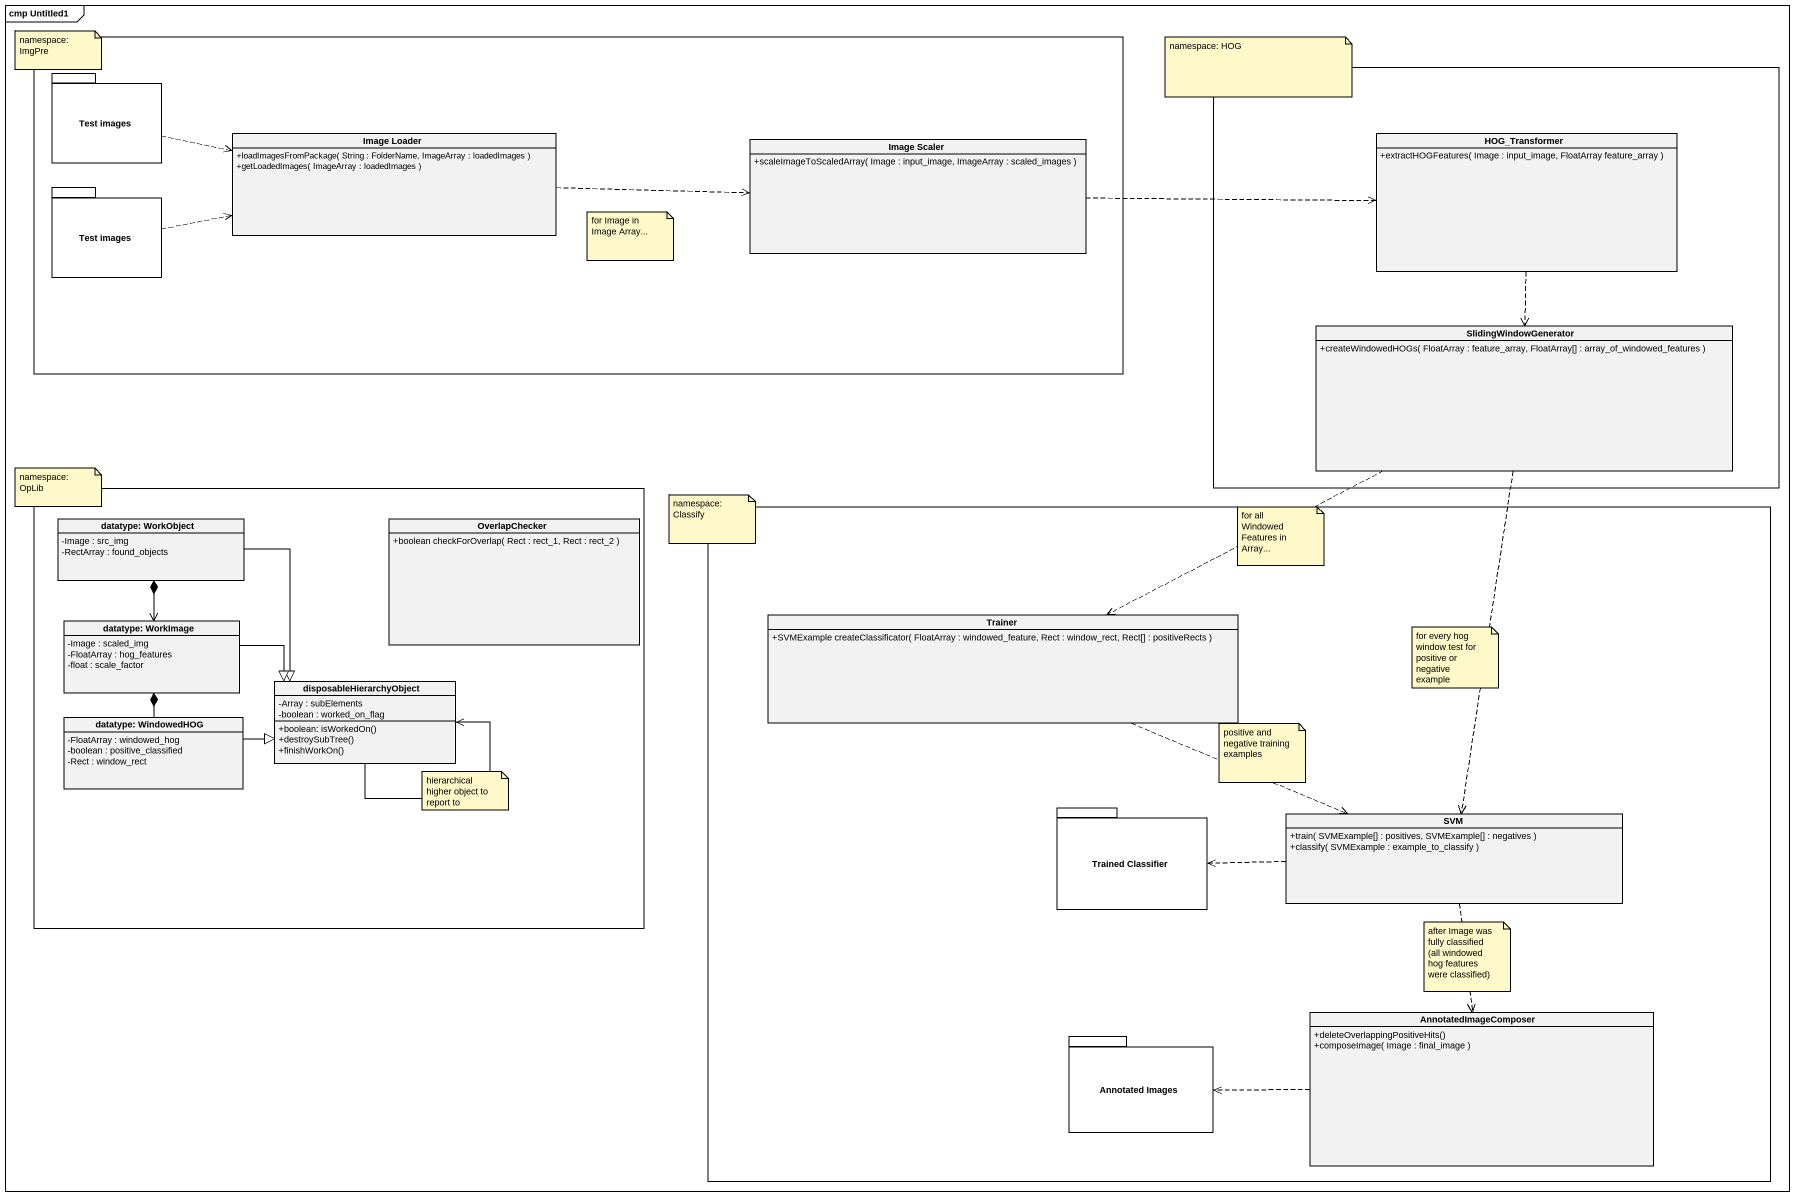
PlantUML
@startuml
mainframe cmp Untitled1
hide circle
hide empty members
skinparam classAttributeIconSize 0
rectangle " " as rectangle1 {
  package "Test images" as Test_images {
  }
  class "Image Loader" as Image_Loader {
    +loadImagesFromPackage( String : FolderName, ImageArray : loadedImages )
    +getLoadedImages( ImageArray : loadedImages )
  }
  class "Image Scaler" as Image_Scaler {
    +scaleImageToScaledArray( Image : input_image, ImageArray : scaled_images )
  }
  package "Test images" as Test_images_2 {
  }
}
rectangle " " as rectangle2 {
  class HOG_Transformer {
    +extractHOGFeatures( Image : input_image, FloatArray feature_array )
  }
  class SlidingWindowGenerator {
    +createWindowedHOGs( FloatArray : feature_array, FloatArray[] : array_of_windowed_features )
  }
}
rectangle " " as rectangle3 {
  class "datatype: WorkObject" as datatype_WorkObject {
    -Image : src_img
    -RectArray : found_objects
  }
  class OverlapChecker {
    +boolean checkForOverlap( Rect : rect_1, Rect : rect_2 )
  }
  class "datatype: WorkImage" as datatype_WorkImage {
    -Image : scaled_img
    -FloatArray : hog_features
    -float : scale_factor
  }
  class disposableHierarchyObject {
    -Array : subElements
    -boolean : worked_on_flag
    +boolean: isWorkedOn()
    +destroySubTree()
    +finishWorkOn()
  }
  class "datatype: WindowedHOG" as datatype_WindowedHOG {
    -FloatArray : windowed_hog
    -boolean : positive_classified
    -Rect : window_rect
  }
}
rectangle " " as rectangle4 {
  class Trainer {
    +SVMExample createClassificator( FloatArray : windowed_feature, Rect : window_rect, Rect[] : positiveRects )
  }
  package "Trained Classifier" as Trained_Classifier {
  }
  class SVM {
    +train( SVMExample[] : positives, SVMExample[] : negatives )
    +classify( SVMExample : example_to_classify )
  }
  package "Annotated Images" as Annotated_Images {
  }
  class AnnotatedImageComposer {
    +deleteOverlappingPositiveHits()
    +composeImage( Image : final_image )
  }
}
Test_images .right.> Image_Loader
Image_Loader .right.> Image_Scaler
Image_Scaler .right.> HOG_Transformer
HOG_Transformer ..> SlidingWindowGenerator
Test_images_2 .right.> Image_Loader
SlidingWindowGenerator .left.> Trainer
SlidingWindowGenerator ..> SVM
datatype_WorkObject *--> datatype_WorkImage
datatype_WorkObject --|> disposableHierarchyObject
datatype_WorkImage -right-|> disposableHierarchyObject
datatype_WorkImage *-- datatype_WindowedHOG
Trainer .right.> SVM
disposableHierarchyObject --> disposableHierarchyObject
datatype_WindowedHOG -right-|> disposableHierarchyObject
SVM .left.> Trained_Classifier
SVM ..> AnnotatedImageComposer
AnnotatedImageComposer .left.> Annotated_Images
note left of rectangle1 : namespace: ImgPre
note top of rectangle2 : namespace: HOG
note as N3
  for Image in Image Array...
end note
note top of rectangle3 : namespace: OpLib
note top of rectangle4 : namespace: Classify
note as N6
  for all WindowedFeatures in Array...
end note
note as N7
  for every hog window test for positive or negative example
end note
note as N8
  positive and negative training examples
end note
note as N9
  hierarchical higher object to report to
end note
note as N10
  after Image was fully classified (all windowed hog features were classified)
end note
@enduml
